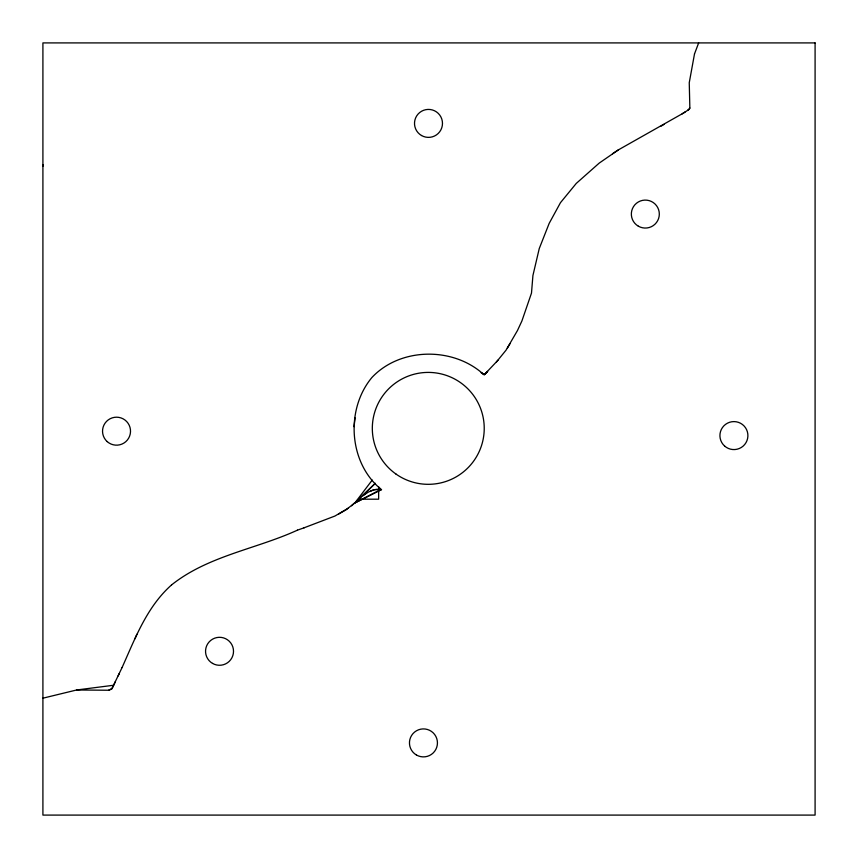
<?xml version="1.0" encoding="UTF-8"?>
<svg xmlns="http://www.w3.org/2000/svg" width="858" height="858" viewBox="0 0 858 858"><rect width="100%" height="100%" fill="white"/><g stroke="black" fill="none" stroke-linecap="round" stroke-linejoin="round"><path stroke-width="1.29" d="M42.911 166.313L42.911 164.543M338.631 514.049L346.117 509.759L354.343 503.228L381.51 489.65C348.595 463.127 345.281 409.405 371.932 377.477C400.568 347.018 453.796 346.675 484.116 374.871L497.222 361.025L506.07 350.128L517.46 330.544L521.911 320.956L531.488 293.104L532.925 275.515L539.253 248.552L549.184 223.359L560.478 202.66L576.265 183.419L599.195 163.117L618.35 149.893L683.193 113.224M354.054 426.673L355.083 417.835M694.508 53.893L689.253 82.711L689.853 108.054L689.21 109.363L682.153 113.867M694.508 53.904L698.659 42.911M122.061 667.567C135.253 638.213 146.793 606.928 171.536 584.942M134.942 638.76L136.894 634.266M122.061 667.556L111.755 689.071L108.666 690.24L76.652 689.982L42.911 698.187M119.294 673.498L118.147 675.911M115.422 681.542L113.631 685.252L76.652 689.982M112.237 688.105L113.578 685.37M507.335 348.176L509.974 343.704M381.51 489.65C374.581 488.127 367.857 491.87 362.526 495.945L375.332 483.269L355.587 502.016L372.243 480.062M496.417 361.915L498.058 360.092M687.633 110.392L689.864 108.054M484.888 374.142L487.687 371.396M354.343 503.228L380.78 489.553L378.646 486.958L378.646 499.195L358.73 499.195L351.576 505.812M487.13 371.975L484.534 374.496L481.145 372.758M361.111 497.157L356.896 500.718M171.536 584.942C208.108 555.759 255.888 549.174 297.469 530.147M366.591 493.125L364.006 494.873M348.294 508.161L334.963 516.023L303.968 527.842M685.113 112.001L683.365 113.117M612.505 153.754L618.468 149.828M663.974 124.431L661.1 126.115M112.119 688.363L108.666 690.24M370.517 491.119L374.345 489.704M297.469 530.147L304.215 527.756M375.364 489.575L380.78 489.553M481.724 373.166L484.448 374.571M815.089 42.911L42.911 42.911L42.911 815.089L815.089 815.089L815.089 42.911M421.503 135.51A13.985 13.985 0 0 0 442.481 123.391A13.985 13.985 0 0 0 421.503 111.283A13.985 13.985 0 0 0 421.503 135.51M107.207 441.613A13.985 13.985 0 0 0 130.223 434.041A13.985 13.985 0 0 0 112.162 417.889A13.985 13.985 0 0 0 107.207 441.613M724.592 446.021A13.985 13.985 0 0 0 747.608 438.449A13.985 13.985 0 0 0 729.547 422.297A13.985 13.985 0 0 0 724.592 446.021M416.462 755.019A13.985 13.985 0 0 0 437.441 742.899A13.985 13.985 0 0 0 416.462 730.78A13.985 13.985 0 0 0 416.462 755.019M212.537 663.406A13.985 13.985 0 0 0 233.515 651.297A13.985 13.985 0 0 0 212.537 639.178A13.985 13.985 0 0 0 212.537 663.406M638.341 226.19A13.985 13.985 0 0 0 659.319 214.071A13.985 13.985 0 0 0 638.341 201.962A13.985 13.985 0 0 0 638.341 226.19M396.01 474.077A55.952 55.952 0 0 0 483.998 433.451A55.952 55.952 0 0 0 404.815 377.563A55.952 55.952 0 0 0 396.01 474.077"/></g></svg>
